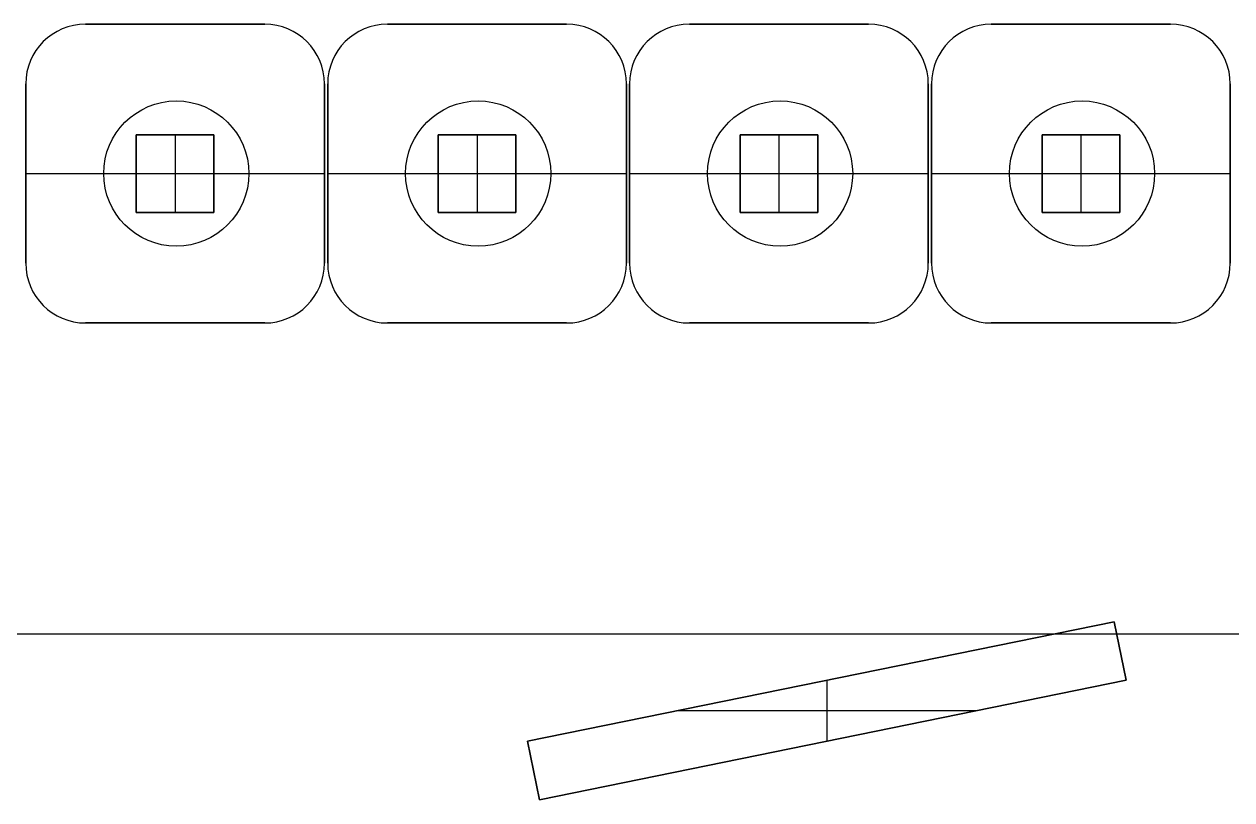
# Model space of a CAD drawing. Extents: x -0.02 to 3.17, y 0 to 2.28.
# Drawn here: x 1.3307 to 1.7287, y 1.6806 to 1.9361 of the extents above; entities that cross this region are included whole.
import ezdxf

# ---------------------------------------------------------------- set-up
doc = ezdxf.new("R2010")
doc.units = 0
doc.header["$LTSCALE"] = 0.03937
for name, color, linetype in [('LCDKEYPAD_SHIELD$1602', 3, 'CONTINUOUS'), ('LCDKEYPAD_SHIELD$1602$LCD_', 7, 'CONTINUOUS'), ('LCDKEYPAD_SHIELD$BOARD', 178, 'CONTINUOUS')]:
    doc.layers.add(name, color=color, linetype=linetype)

msp = doc.modelspace()

# ---------------------------------------------------------------- linework, layer by layer
at = {"layer": 'LCDKEYPAD_SHIELD$1602', "color": 0}
for p, q in [((1.49662, 1.69989, 0.01199), (1.68998, 1.73926, 0.01199)), ((1.68998, 1.73926, 0.10057), (1.49662, 1.69989, 0.10057)), ((1.49662, 1.69989, 0.01199), (1.68998, 1.73926, 0.01199)), ((1.49662, 1.69989, 0.05628), (1.68998, 1.73926, 0.05628)), ((1.68998, 1.73926, 0.01199), (1.69391, 1.71997, 0.01199)), ((1.68998, 1.73926, 0.01199), (1.68998, 1.73926, 0.10057)), ((1.69391, 1.71997, 0.10057), (1.68998, 1.73926, 0.10057)), ((1.68998, 1.73926, 0.01199), (1.69391, 1.71997, 0.01199)), ((1.68998, 1.73926, 0.05628), (1.69391, 1.71997, 0.05628)), ((1.68998, 1.73926, 0.01199), (1.68998, 1.73926, 0.10057)), ((2.95087, 1.73517, 0.16356), (0.15087, 1.73517, 0.16356)), ((2.95087, 1.73517, 0.44256), (0.15087, 1.73517, 0.44256)), ((1.69194, 1.72962, 0.01199), (1.69194, 1.72962, 0.10057)), ((1.69391, 1.71997, 0.01199), (1.50055, 1.6806, 0.01199)), ((1.50055, 1.6806, 0.10057), (1.69391, 1.71997, 0.10057)), ((1.69391, 1.71997, 0.01199), (1.50055, 1.6806, 0.01199)), ((1.69391, 1.71997, 0.05628), (1.50055, 1.6806, 0.05628)), ((1.5933, 1.71958, 0.01199), (1.5933, 1.71958, 0.10057)), ((1.59526, 1.71998, 0.01199), (1.59526, 1.69989, 0.01199)), ((1.69391, 1.71997, 0.01199), (1.69391, 1.71997, 0.10057)), ((1.69391, 1.71997, 0.01199), (1.69391, 1.71997, 0.10057)), ((1.64459, 1.70993, 0.01199), (1.54593, 1.70993, 0.01199)), ((1.50055, 1.6806, 0.01199), (1.49662, 1.69989, 0.01199)), ((1.49662, 1.69989, 0.01199), (1.49662, 1.69989, 0.10057)), ((1.49662, 1.69989, 0.10057), (1.50055, 1.6806, 0.10057)), ((1.49662, 1.69989, 0.01199), (1.49662, 1.69989, 0.10057)), ((1.50055, 1.6806, 0.01199), (1.49662, 1.69989, 0.01199)), ((1.50055, 1.6806, 0.05628), (1.49662, 1.69989, 0.05628)), ((1.59723, 1.70029, 0.01199), (1.59723, 1.70029, 0.10057)), ((1.49858, 1.69025, 0.01199), (1.49858, 1.69025, 0.10057)), ((1.50055, 1.6806, 0.10057), (1.50055, 1.6806, 0.01199)), ((1.50055, 1.6806, 0.10057), (1.50055, 1.6806, 0.01199))]:
    msp.add_line(p, q, dxfattribs=at)
at = {"layer": 'LCDKEYPAD_SHIELD$1602$LCD_', "color": 0}
for p, q in [((1.35096, 1.93611, 0.10057), (1.35096, 1.93611, 0.00214)), ((1.35096, 1.93611, 0.00214), (1.41002, 1.93611, 0.00214)), ((1.41002, 1.93611, 0.10057), (1.35096, 1.93611, 0.10057)), ((1.35096, 1.93611, 0.10057), (1.35096, 1.93611, 0.00214)), ((1.41002, 1.93611, 0.05136), (1.35096, 1.93611, 0.05136)), ((1.35096, 1.93611, 0.00214), (1.41002, 1.93611, 0.00214)), ((1.38049, 1.93611, 0.00214), (1.38049, 1.93611, 0.10057)), ((1.41002, 1.93611, 0.00214), (1.41002, 1.93611, 0.10057)), ((1.41002, 1.93611, 0.00214), (1.41002, 1.93611, 0.10057)), ((1.45046, 1.93611, 0.10057), (1.45046, 1.93611, 0.00214)), ((1.45046, 1.93611, 0.00214), (1.50952, 1.93611, 0.00214)), ((1.50952, 1.93611, 0.10057), (1.45046, 1.93611, 0.10057)), ((1.45046, 1.93611, 0.10057), (1.45046, 1.93611, 0.00214)), ((1.50952, 1.93611, 0.05136), (1.45046, 1.93611, 0.05136)), ((1.45046, 1.93611, 0.00214), (1.50952, 1.93611, 0.00214)), ((1.47999, 1.93611, 0.00214), (1.47999, 1.93611, 0.10057)), ((1.50952, 1.93611, 0.00214), (1.50952, 1.93611, 0.10057)), ((1.50952, 1.93611, 0.00214), (1.50952, 1.93611, 0.10057)), ((1.54996, 1.93611, 0.10057), (1.54996, 1.93611, 0.00214)), ((1.54996, 1.93611, 0.00214), (1.60902, 1.93611, 0.00214)), ((1.60902, 1.93611, 0.10057), (1.54996, 1.93611, 0.10057)), ((1.54996, 1.93611, 0.10057), (1.54996, 1.93611, 0.00214)), ((1.60902, 1.93611, 0.05136), (1.54996, 1.93611, 0.05136)), ((1.54996, 1.93611, 0.00214), (1.60902, 1.93611, 0.00214)), ((1.57949, 1.93611, 0.00214), (1.57949, 1.93611, 0.10057)), ((1.60902, 1.93611, 0.00214), (1.60902, 1.93611, 0.10057)), ((1.60902, 1.93611, 0.00214), (1.60902, 1.93611, 0.10057)), ((1.64946, 1.93611, 0.10057), (1.64946, 1.93611, 0.00214)), ((1.64946, 1.93611, 0.00214), (1.70852, 1.93611, 0.00214)), ((1.70852, 1.93611, 0.10057), (1.64946, 1.93611, 0.10057)), ((1.64946, 1.93611, 0.10057), (1.64946, 1.93611, 0.00214)), ((1.70852, 1.93611, 0.05136), (1.64946, 1.93611, 0.05136)), ((1.64946, 1.93611, 0.00214), (1.70852, 1.93611, 0.00214)), ((1.67899, 1.93611, 0.00214), (1.67899, 1.93611, 0.10057)), ((1.70852, 1.93611, 0.00214), (1.70852, 1.93611, 0.10057)), ((1.70852, 1.93611, 0.00214), (1.70852, 1.93611, 0.10057)), ((1.33128, 1.85737, 0.00214), (1.33128, 1.91643, 0.00214)), ((1.33128, 1.91643, 0.10057), (1.33128, 1.85737, 0.10057)), ((1.33128, 1.91643, 0.00214), (1.33128, 1.91643, 0.10057)), ((1.33128, 1.91643, 0.05136), (1.33128, 1.85737, 0.05136)), ((1.33128, 1.91643, 0.00214), (1.33128, 1.91643, 0.10057)), ((1.33128, 1.85737, 0.00214), (1.33128, 1.91643, 0.00214)), ((1.4297, 1.91643, 0.00214), (1.4297, 1.91643, 0.10057)), ((1.4297, 1.91643, 0.00214), (1.4297, 1.85737, 0.00214)), ((1.4297, 1.85737, 0.10057), (1.4297, 1.91643, 0.10057)), ((1.4297, 1.91643, 0.10057), (1.4297, 1.91643, 0.00214)), ((1.4297, 1.91643, 0.00214), (1.4297, 1.85737, 0.00214)), ((1.4297, 1.85737, 0.05136), (1.4297, 1.91643, 0.05136)), ((1.43078, 1.85737, 0.00214), (1.43078, 1.91643, 0.00214)), ((1.43078, 1.91643, 0.10057), (1.43078, 1.85737, 0.10057)), ((1.43078, 1.91643, 0.00214), (1.43078, 1.91643, 0.10057)), ((1.43078, 1.91643, 0.05136), (1.43078, 1.85737, 0.05136)), ((1.43078, 1.91643, 0.00214), (1.43078, 1.91643, 0.10057)), ((1.43078, 1.85737, 0.00214), (1.43078, 1.91643, 0.00214)), ((1.5292, 1.91643, 0.00214), (1.5292, 1.91643, 0.10057)), ((1.5292, 1.91643, 0.00214), (1.5292, 1.85737, 0.00214)), ((1.5292, 1.85737, 0.10057), (1.5292, 1.91643, 0.10057)), ((1.5292, 1.91643, 0.10057), (1.5292, 1.91643, 0.00214)), ((1.5292, 1.91643, 0.00214), (1.5292, 1.85737, 0.00214)), ((1.5292, 1.85737, 0.05136), (1.5292, 1.91643, 0.05136)), ((1.53028, 1.85737, 0.00214), (1.53028, 1.91643, 0.00214)), ((1.53028, 1.91643, 0.10057), (1.53028, 1.85737, 0.10057)), ((1.53028, 1.91643, 0.00214), (1.53028, 1.91643, 0.10057)), ((1.53028, 1.91643, 0.05136), (1.53028, 1.85737, 0.05136)), ((1.53028, 1.91643, 0.00214), (1.53028, 1.91643, 0.10057)), ((1.53028, 1.85737, 0.00214), (1.53028, 1.91643, 0.00214)), ((1.6287, 1.91643, 0.00214), (1.6287, 1.91643, 0.10057)), ((1.6287, 1.91643, 0.00214), (1.6287, 1.85737, 0.00214)), ((1.6287, 1.85737, 0.10057), (1.6287, 1.91643, 0.10057)), ((1.6287, 1.91643, 0.10057), (1.6287, 1.91643, 0.00214)), ((1.6287, 1.91643, 0.00214), (1.6287, 1.85737, 0.00214)), ((1.6287, 1.85737, 0.05136), (1.6287, 1.91643, 0.05136)), ((1.62978, 1.85737, 0.00214), (1.62978, 1.91643, 0.00214)), ((1.62978, 1.91643, 0.10057), (1.62978, 1.85737, 0.10057)), ((1.62978, 1.91643, 0.00214), (1.62978, 1.91643, 0.10057)), ((1.62978, 1.91643, 0.05136), (1.62978, 1.85737, 0.05136)), ((1.62978, 1.91643, 0.00214), (1.62978, 1.91643, 0.10057)), ((1.62978, 1.85737, 0.00214), (1.62978, 1.91643, 0.00214)), ((1.7282, 1.91643, 0.00214), (1.7282, 1.91643, 0.10057)), ((1.7282, 1.91643, 0.00214), (1.7282, 1.85737, 0.00214)), ((1.7282, 1.85737, 0.10057), (1.7282, 1.91643, 0.10057)), ((1.7282, 1.91643, 0.10057), (1.7282, 1.91643, 0.00214)), ((1.7282, 1.91643, 0.00214), (1.7282, 1.85737, 0.00214)), ((1.7282, 1.85737, 0.05136), (1.7282, 1.91643, 0.05136)), ((1.39328, 1.8997, 0.00214), (1.36769, 1.8997, 0.00214)), ((1.36769, 1.8997, 0.00214), (1.36769, 1.8741, 0.00214)), ((1.39328, 1.8741, 0.00214), (1.39328, 1.8997, 0.00214)), ((1.49278, 1.8997, 0.00214), (1.46719, 1.8997, 0.00214)), ((1.46719, 1.8997, 0.00214), (1.46719, 1.8741, 0.00214)), ((1.49278, 1.8741, 0.00214), (1.49278, 1.8997, 0.00214)), ((1.59228, 1.8997, 0.00214), (1.56669, 1.8997, 0.00214)), ((1.56669, 1.8997, 0.00214), (1.56669, 1.8741, 0.00214)), ((1.59228, 1.8741, 0.00214), (1.59228, 1.8997, 0.00214)), ((1.69178, 1.8997, 0.00214), (1.66619, 1.8997, 0.00214)), ((1.66619, 1.8997, 0.00214), (1.66619, 1.8741, 0.00214)), ((1.69178, 1.8741, 0.00214), (1.69178, 1.8997, 0.00214)), ((1.33128, 1.8869, 0.00214), (1.33128, 1.8869, 0.10057)), ((1.33128, 1.8869, 0.00214), (1.36769, 1.8869, 0.00214)), ((1.39328, 1.8869, 0.00214), (1.4297, 1.8869, 0.00214)), ((1.4297, 1.8869, 0.10057), (1.4297, 1.8869, 0.00214)), ((1.43078, 1.8869, 0.00214), (1.43078, 1.8869, 0.10057)), ((1.43078, 1.8869, 0.00214), (1.46719, 1.8869, 0.00214)), ((1.49278, 1.8869, 0.00214), (1.5292, 1.8869, 0.00214)), ((1.5292, 1.8869, 0.10057), (1.5292, 1.8869, 0.00214)), ((1.53028, 1.8869, 0.00214), (1.53028, 1.8869, 0.10057)), ((1.53028, 1.8869, 0.00214), (1.56669, 1.8869, 0.00214)), ((1.59228, 1.8869, 0.00214), (1.6287, 1.8869, 0.00214)), ((1.6287, 1.8869, 0.10057), (1.6287, 1.8869, 0.00214)), ((1.62978, 1.8869, 0.00214), (1.62978, 1.8869, 0.10057)), ((1.62978, 1.8869, 0.00214), (1.66619, 1.8869, 0.00214)), ((1.69178, 1.8869, 0.00214), (1.7282, 1.8869, 0.00214)), ((1.7282, 1.8869, 0.10057), (1.7282, 1.8869, 0.00214)), ((1.36769, 1.8741, 0.00214), (1.39328, 1.8741, 0.00214)), ((1.46719, 1.8741, 0.00214), (1.49278, 1.8741, 0.00214)), ((1.56669, 1.8741, 0.00214), (1.59228, 1.8741, 0.00214)), ((1.66619, 1.8741, 0.00214), (1.69178, 1.8741, 0.00214)), ((1.33128, 1.85737, 0.10057), (1.33128, 1.85737, 0.00214)), ((1.33128, 1.85737, 0.10057), (1.33128, 1.85737, 0.00214)), ((1.4297, 1.85737, 0.00214), (1.4297, 1.85737, 0.10057)), ((1.4297, 1.85737, 0.00214), (1.4297, 1.85737, 0.10057)), ((1.43078, 1.85737, 0.10057), (1.43078, 1.85737, 0.00214)), ((1.43078, 1.85737, 0.10057), (1.43078, 1.85737, 0.00214)), ((1.5292, 1.85737, 0.00214), (1.5292, 1.85737, 0.10057)), ((1.5292, 1.85737, 0.00214), (1.5292, 1.85737, 0.10057)), ((1.53028, 1.85737, 0.10057), (1.53028, 1.85737, 0.00214)), ((1.53028, 1.85737, 0.10057), (1.53028, 1.85737, 0.00214)), ((1.6287, 1.85737, 0.00214), (1.6287, 1.85737, 0.10057)), ((1.6287, 1.85737, 0.00214), (1.6287, 1.85737, 0.10057)), ((1.62978, 1.85737, 0.10057), (1.62978, 1.85737, 0.00214)), ((1.62978, 1.85737, 0.10057), (1.62978, 1.85737, 0.00214)), ((1.7282, 1.85737, 0.00214), (1.7282, 1.85737, 0.10057)), ((1.7282, 1.85737, 0.00214), (1.7282, 1.85737, 0.10057)), ((1.35096, 1.83769, 0.00214), (1.35096, 1.83769, 0.10057)), ((1.41002, 1.83769, 0.00214), (1.35096, 1.83769, 0.00214)), ((1.35096, 1.83769, 0.10057), (1.41002, 1.83769, 0.10057)), ((1.35096, 1.83769, 0.00214), (1.35096, 1.83769, 0.10057)), ((1.41002, 1.83769, 0.05136), (1.35096, 1.83769, 0.05136)), ((1.41002, 1.83769, 0.00214), (1.35096, 1.83769, 0.00214)), ((1.38049, 1.83769, 0.10057), (1.38049, 1.83769, 0.00214)), ((1.41002, 1.83769, 0.10057), (1.41002, 1.83769, 0.00214)), ((1.41002, 1.83769, 0.10057), (1.41002, 1.83769, 0.00214)), ((1.45046, 1.83769, 0.00214), (1.45046, 1.83769, 0.10057)), ((1.50952, 1.83769, 0.00214), (1.45046, 1.83769, 0.00214)), ((1.45046, 1.83769, 0.10057), (1.50952, 1.83769, 0.10057)), ((1.45046, 1.83769, 0.00214), (1.45046, 1.83769, 0.10057)), ((1.50952, 1.83769, 0.05136), (1.45046, 1.83769, 0.05136)), ((1.50952, 1.83769, 0.00214), (1.45046, 1.83769, 0.00214)), ((1.47999, 1.83769, 0.10057), (1.47999, 1.83769, 0.00214)), ((1.50952, 1.83769, 0.10057), (1.50952, 1.83769, 0.00214)), ((1.50952, 1.83769, 0.10057), (1.50952, 1.83769, 0.00214)), ((1.54996, 1.83769, 0.00214), (1.54996, 1.83769, 0.10057)), ((1.60902, 1.83769, 0.00214), (1.54996, 1.83769, 0.00214)), ((1.54996, 1.83769, 0.10057), (1.60902, 1.83769, 0.10057)), ((1.54996, 1.83769, 0.00214), (1.54996, 1.83769, 0.10057)), ((1.60902, 1.83769, 0.05136), (1.54996, 1.83769, 0.05136)), ((1.60902, 1.83769, 0.00214), (1.54996, 1.83769, 0.00214)), ((1.57949, 1.83769, 0.10057), (1.57949, 1.83769, 0.00214)), ((1.60902, 1.83769, 0.10057), (1.60902, 1.83769, 0.00214)), ((1.60902, 1.83769, 0.10057), (1.60902, 1.83769, 0.00214)), ((1.64946, 1.83769, 0.00214), (1.64946, 1.83769, 0.10057)), ((1.70852, 1.83769, 0.00214), (1.64946, 1.83769, 0.00214)), ((1.64946, 1.83769, 0.10057), (1.70852, 1.83769, 0.10057)), ((1.64946, 1.83769, 0.00214), (1.64946, 1.83769, 0.10057)), ((1.70852, 1.83769, 0.05136), (1.64946, 1.83769, 0.05136)), ((1.70852, 1.83769, 0.00214), (1.64946, 1.83769, 0.00214)), ((1.67899, 1.83769, 0.10057), (1.67899, 1.83769, 0.00214)), ((1.70852, 1.83769, 0.10057), (1.70852, 1.83769, 0.00214)), ((1.70852, 1.83769, 0.10057), (1.70852, 1.83769, 0.00214))]:
    msp.add_line(p, q, dxfattribs=at)
at = {"layer": 'LCDKEYPAD_SHIELD$1602$LCD_', "color": 7}
for p, q in [((1.36769, 1.8997, 0.06908), (1.36769, 1.8741, 0.06908)), ((1.36769, 1.8997, -0.14745), (1.36769, 1.8997, 0.00214)), ((1.36769, 1.8741, -0.14745), (1.36769, 1.8997, -0.14745)), ((1.39328, 1.8997, 0.06908), (1.36769, 1.8997, 0.06908)), ((1.36769, 1.8997, -0.14745), (1.39328, 1.8997, -0.14745)), ((1.36769, 1.8997, 0.21868), (1.36769, 1.8741, 0.21868)), ((1.39328, 1.8997, 0.21868), (1.36769, 1.8997, 0.21868)), ((1.36769, 1.8997, 0.00214), (1.39328, 1.8997, 0.00214)), ((1.36769, 1.8997, 0.06908), (1.36769, 1.8997, 0.21868)), ((1.36769, 1.8741, 0.00214), (1.36769, 1.8997, 0.00214)), ((1.36769, 1.8997, 0.00214), (1.36769, 1.8997, 0.06908)), ((1.39328, 1.8997, -0.03919), (1.36769, 1.8997, -0.03919)), ((1.39328, 1.8997, 0.11041), (1.36769, 1.8997, 0.11041)), ((1.36769, 1.8997, -0.03919), (1.36769, 1.8741, -0.03919)), ((1.36769, 1.8997, 0.11041), (1.36769, 1.8741, 0.11041)), ((1.36769, 1.8741, -0.14745), (1.36769, 1.8997, -0.14745)), ((1.36769, 1.8997, -0.14745), (1.39328, 1.8997, -0.14745)), ((1.38049, 1.8997, 0.00214), (1.38049, 1.8997, 0.06908)), ((1.38049, 1.8997, -0.14745), (1.38049, 1.8997, 0.00214)), ((1.38049, 1.8997, 0.06908), (1.38049, 1.8997, 0.21868)), ((1.38049, 1.8997, -0.14745), (1.38049, 1.8741, -0.14745)), ((1.39328, 1.8741, 0.06908), (1.39328, 1.8997, 0.06908)), ((1.39328, 1.8997, -0.14745), (1.39328, 1.8741, -0.14745)), ((1.39328, 1.8997, 0.06908), (1.39328, 1.8997, 0.00214)), ((1.39328, 1.8741, 0.21868), (1.39328, 1.8997, 0.21868)), ((1.39328, 1.8997, 0.21868), (1.39328, 1.8997, 0.06908)), ((1.39328, 1.8997, 0.00214), (1.39328, 1.8741, 0.00214)), ((1.39328, 1.8997, 0.00214), (1.39328, 1.8997, -0.14745)), ((1.39328, 1.8997, -0.03919), (1.39328, 1.8741, -0.03919)), ((1.39328, 1.8997, 0.11041), (1.39328, 1.8741, 0.11041)), ((1.39328, 1.8997, -0.14745), (1.39328, 1.8741, -0.14745)), ((1.46719, 1.8997, 0.06908), (1.46719, 1.8741, 0.06908)), ((1.46719, 1.8997, -0.14745), (1.46719, 1.8997, 0.00214)), ((1.46719, 1.8741, -0.14745), (1.46719, 1.8997, -0.14745)), ((1.49278, 1.8997, 0.06908), (1.46719, 1.8997, 0.06908)), ((1.46719, 1.8997, -0.14745), (1.49278, 1.8997, -0.14745)), ((1.46719, 1.8997, 0.21868), (1.46719, 1.8741, 0.21868)), ((1.49278, 1.8997, 0.21868), (1.46719, 1.8997, 0.21868)), ((1.46719, 1.8997, 0.00214), (1.49278, 1.8997, 0.00214)), ((1.46719, 1.8997, 0.06908), (1.46719, 1.8997, 0.21868)), ((1.46719, 1.8741, 0.00214), (1.46719, 1.8997, 0.00214)), ((1.46719, 1.8997, 0.00214), (1.46719, 1.8997, 0.06908)), ((1.49278, 1.8997, -0.03919), (1.46719, 1.8997, -0.03919)), ((1.49278, 1.8997, 0.11041), (1.46719, 1.8997, 0.11041)), ((1.46719, 1.8997, -0.03919), (1.46719, 1.8741, -0.03919)), ((1.46719, 1.8997, 0.11041), (1.46719, 1.8741, 0.11041)), ((1.46719, 1.8741, -0.14745), (1.46719, 1.8997, -0.14745)), ((1.46719, 1.8997, -0.14745), (1.49278, 1.8997, -0.14745)), ((1.47999, 1.8997, 0.00214), (1.47999, 1.8997, 0.06908)), ((1.47999, 1.8997, -0.14745), (1.47999, 1.8997, 0.00214)), ((1.47999, 1.8997, 0.06908), (1.47999, 1.8997, 0.21868)), ((1.47999, 1.8997, -0.14745), (1.47999, 1.8741, -0.14745)), ((1.49278, 1.8741, 0.06908), (1.49278, 1.8997, 0.06908)), ((1.49278, 1.8997, -0.14745), (1.49278, 1.8741, -0.14745)), ((1.49278, 1.8997, 0.06908), (1.49278, 1.8997, 0.00214)), ((1.49278, 1.8741, 0.21868), (1.49278, 1.8997, 0.21868)), ((1.49278, 1.8997, 0.21868), (1.49278, 1.8997, 0.06908)), ((1.49278, 1.8997, 0.00214), (1.49278, 1.8741, 0.00214)), ((1.49278, 1.8997, 0.00214), (1.49278, 1.8997, -0.14745)), ((1.49278, 1.8997, -0.03919), (1.49278, 1.8741, -0.03919)), ((1.49278, 1.8997, 0.11041), (1.49278, 1.8741, 0.11041)), ((1.49278, 1.8997, -0.14745), (1.49278, 1.8741, -0.14745)), ((1.56669, 1.8997, 0.06908), (1.56669, 1.8741, 0.06908)), ((1.56669, 1.8997, -0.14745), (1.56669, 1.8997, 0.00214)), ((1.56669, 1.8741, -0.14745), (1.56669, 1.8997, -0.14745)), ((1.59228, 1.8997, 0.06908), (1.56669, 1.8997, 0.06908)), ((1.56669, 1.8997, -0.14745), (1.59228, 1.8997, -0.14745)), ((1.56669, 1.8997, 0.21868), (1.56669, 1.8741, 0.21868)), ((1.59228, 1.8997, 0.21868), (1.56669, 1.8997, 0.21868)), ((1.56669, 1.8997, 0.00214), (1.59228, 1.8997, 0.00214)), ((1.56669, 1.8997, 0.06908), (1.56669, 1.8997, 0.21868)), ((1.56669, 1.8741, 0.00214), (1.56669, 1.8997, 0.00214)), ((1.56669, 1.8997, 0.00214), (1.56669, 1.8997, 0.06908)), ((1.59228, 1.8997, -0.03919), (1.56669, 1.8997, -0.03919)), ((1.59228, 1.8997, 0.11041), (1.56669, 1.8997, 0.11041)), ((1.56669, 1.8997, -0.03919), (1.56669, 1.8741, -0.03919)), ((1.56669, 1.8997, 0.11041), (1.56669, 1.8741, 0.11041)), ((1.56669, 1.8741, -0.14745), (1.56669, 1.8997, -0.14745)), ((1.56669, 1.8997, -0.14745), (1.59228, 1.8997, -0.14745)), ((1.57949, 1.8997, 0.00214), (1.57949, 1.8997, 0.06908)), ((1.57949, 1.8997, -0.14745), (1.57949, 1.8997, 0.00214)), ((1.57949, 1.8997, 0.06908), (1.57949, 1.8997, 0.21868)), ((1.57949, 1.8997, -0.14745), (1.57949, 1.8741, -0.14745)), ((1.59228, 1.8741, 0.06908), (1.59228, 1.8997, 0.06908)), ((1.59228, 1.8997, -0.14745), (1.59228, 1.8741, -0.14745)), ((1.59228, 1.8997, 0.06908), (1.59228, 1.8997, 0.00214)), ((1.59228, 1.8741, 0.21868), (1.59228, 1.8997, 0.21868)), ((1.59228, 1.8997, 0.21868), (1.59228, 1.8997, 0.06908)), ((1.59228, 1.8997, 0.00214), (1.59228, 1.8741, 0.00214)), ((1.59228, 1.8997, 0.00214), (1.59228, 1.8997, -0.14745)), ((1.59228, 1.8997, -0.03919), (1.59228, 1.8741, -0.03919)), ((1.59228, 1.8997, 0.11041), (1.59228, 1.8741, 0.11041)), ((1.59228, 1.8997, -0.14745), (1.59228, 1.8741, -0.14745)), ((1.66619, 1.8997, 0.06908), (1.66619, 1.8741, 0.06908)), ((1.66619, 1.8997, -0.14745), (1.66619, 1.8997, 0.00214)), ((1.66619, 1.8741, -0.14745), (1.66619, 1.8997, -0.14745)), ((1.69178, 1.8997, 0.06908), (1.66619, 1.8997, 0.06908)), ((1.66619, 1.8997, -0.14745), (1.69178, 1.8997, -0.14745)), ((1.66619, 1.8997, 0.21868), (1.66619, 1.8741, 0.21868)), ((1.69178, 1.8997, 0.21868), (1.66619, 1.8997, 0.21868)), ((1.66619, 1.8997, 0.00214), (1.69178, 1.8997, 0.00214)), ((1.66619, 1.8997, 0.06908), (1.66619, 1.8997, 0.21868)), ((1.66619, 1.8741, 0.00214), (1.66619, 1.8997, 0.00214)), ((1.66619, 1.8997, 0.00214), (1.66619, 1.8997, 0.06908)), ((1.69178, 1.8997, -0.03919), (1.66619, 1.8997, -0.03919)), ((1.69178, 1.8997, 0.11041), (1.66619, 1.8997, 0.11041)), ((1.66619, 1.8997, -0.03919), (1.66619, 1.8741, -0.03919)), ((1.66619, 1.8997, 0.11041), (1.66619, 1.8741, 0.11041)), ((1.66619, 1.8741, -0.14745), (1.66619, 1.8997, -0.14745)), ((1.66619, 1.8997, -0.14745), (1.69178, 1.8997, -0.14745)), ((1.67899, 1.8997, 0.00214), (1.67899, 1.8997, 0.06908)), ((1.67899, 1.8997, -0.14745), (1.67899, 1.8997, 0.00214)), ((1.67899, 1.8997, 0.06908), (1.67899, 1.8997, 0.21868)), ((1.67899, 1.8997, -0.14745), (1.67899, 1.8741, -0.14745)), ((1.69178, 1.8741, 0.06908), (1.69178, 1.8997, 0.06908)), ((1.69178, 1.8997, -0.14745), (1.69178, 1.8741, -0.14745)), ((1.69178, 1.8997, 0.06908), (1.69178, 1.8997, 0.00214)), ((1.69178, 1.8741, 0.21868), (1.69178, 1.8997, 0.21868)), ((1.69178, 1.8997, 0.21868), (1.69178, 1.8997, 0.06908)), ((1.69178, 1.8997, 0.00214), (1.69178, 1.8741, 0.00214)), ((1.69178, 1.8997, 0.00214), (1.69178, 1.8997, -0.14745)), ((1.69178, 1.8997, -0.03919), (1.69178, 1.8741, -0.03919)), ((1.69178, 1.8997, 0.11041), (1.69178, 1.8741, 0.11041)), ((1.69178, 1.8997, -0.14745), (1.69178, 1.8741, -0.14745)), ((1.36769, 1.8869, 0.00214), (1.36769, 1.8869, 0.06908)), ((1.36769, 1.8869, -0.14745), (1.36769, 1.8869, 0.00214)), ((1.36769, 1.8869, 0.06908), (1.36769, 1.8869, 0.21868)), ((1.36769, 1.8869, -0.14745), (1.39328, 1.8869, -0.14745)), ((1.39328, 1.8869, 0.06908), (1.39328, 1.8869, 0.00214)), ((1.39328, 1.8869, 0.00214), (1.39328, 1.8869, -0.14745)), ((1.39328, 1.8869, 0.21868), (1.39328, 1.8869, 0.06908)), ((1.46719, 1.8869, 0.00214), (1.46719, 1.8869, 0.06908)), ((1.46719, 1.8869, -0.14745), (1.46719, 1.8869, 0.00214)), ((1.46719, 1.8869, 0.06908), (1.46719, 1.8869, 0.21868)), ((1.46719, 1.8869, -0.14745), (1.49278, 1.8869, -0.14745)), ((1.49278, 1.8869, 0.06908), (1.49278, 1.8869, 0.00214)), ((1.49278, 1.8869, 0.00214), (1.49278, 1.8869, -0.14745)), ((1.49278, 1.8869, 0.21868), (1.49278, 1.8869, 0.06908)), ((1.56669, 1.8869, 0.00214), (1.56669, 1.8869, 0.06908)), ((1.56669, 1.8869, -0.14745), (1.56669, 1.8869, 0.00214)), ((1.56669, 1.8869, 0.06908), (1.56669, 1.8869, 0.21868)), ((1.56669, 1.8869, -0.14745), (1.59228, 1.8869, -0.14745)), ((1.59228, 1.8869, 0.06908), (1.59228, 1.8869, 0.00214)), ((1.59228, 1.8869, 0.00214), (1.59228, 1.8869, -0.14745)), ((1.59228, 1.8869, 0.21868), (1.59228, 1.8869, 0.06908)), ((1.66619, 1.8869, 0.00214), (1.66619, 1.8869, 0.06908)), ((1.66619, 1.8869, -0.14745), (1.66619, 1.8869, 0.00214)), ((1.66619, 1.8869, 0.06908), (1.66619, 1.8869, 0.21868)), ((1.66619, 1.8869, -0.14745), (1.69178, 1.8869, -0.14745)), ((1.69178, 1.8869, 0.06908), (1.69178, 1.8869, 0.00214)), ((1.69178, 1.8869, 0.00214), (1.69178, 1.8869, -0.14745)), ((1.69178, 1.8869, 0.21868), (1.69178, 1.8869, 0.06908)), ((1.36769, 1.8741, 0.06908), (1.39328, 1.8741, 0.06908)), ((1.36769, 1.8741, -0.14745), (1.36769, 1.8741, 0.00214)), ((1.39328, 1.8741, -0.14745), (1.36769, 1.8741, -0.14745)), ((1.36769, 1.8741, 0.21868), (1.39328, 1.8741, 0.21868)), ((1.36769, 1.8741, 0.06908), (1.36769, 1.8741, 0.21868)), ((1.39328, 1.8741, 0.00214), (1.36769, 1.8741, 0.00214)), ((1.36769, 1.8741, 0.00214), (1.36769, 1.8741, 0.06908)), ((1.39328, 1.8741, -0.03919), (1.36769, 1.8741, -0.03919)), ((1.39328, 1.8741, 0.11041), (1.36769, 1.8741, 0.11041)), ((1.39328, 1.8741, -0.14745), (1.36769, 1.8741, -0.14745)), ((1.38049, 1.8741, 0.06908), (1.38049, 1.8741, 0.00214)), ((1.38049, 1.8741, 0.00214), (1.38049, 1.8741, -0.14745)), ((1.38049, 1.8741, 0.21868), (1.38049, 1.8741, 0.06908)), ((1.39328, 1.8741, -0.14745), (1.39328, 1.8741, 0.00214)), ((1.39328, 1.8741, 0.06908), (1.39328, 1.8741, 0.21868)), ((1.39328, 1.8741, 0.00214), (1.39328, 1.8741, 0.06908)), ((1.46719, 1.8741, 0.06908), (1.49278, 1.8741, 0.06908)), ((1.46719, 1.8741, -0.14745), (1.46719, 1.8741, 0.00214)), ((1.49278, 1.8741, -0.14745), (1.46719, 1.8741, -0.14745)), ((1.46719, 1.8741, 0.21868), (1.49278, 1.8741, 0.21868)), ((1.46719, 1.8741, 0.06908), (1.46719, 1.8741, 0.21868)), ((1.49278, 1.8741, 0.00214), (1.46719, 1.8741, 0.00214)), ((1.46719, 1.8741, 0.00214), (1.46719, 1.8741, 0.06908)), ((1.49278, 1.8741, -0.03919), (1.46719, 1.8741, -0.03919)), ((1.49278, 1.8741, 0.11041), (1.46719, 1.8741, 0.11041)), ((1.49278, 1.8741, -0.14745), (1.46719, 1.8741, -0.14745)), ((1.47999, 1.8741, 0.06908), (1.47999, 1.8741, 0.00214)), ((1.47999, 1.8741, 0.00214), (1.47999, 1.8741, -0.14745)), ((1.47999, 1.8741, 0.21868), (1.47999, 1.8741, 0.06908)), ((1.49278, 1.8741, -0.14745), (1.49278, 1.8741, 0.00214)), ((1.49278, 1.8741, 0.06908), (1.49278, 1.8741, 0.21868)), ((1.49278, 1.8741, 0.00214), (1.49278, 1.8741, 0.06908)), ((1.56669, 1.8741, 0.06908), (1.59228, 1.8741, 0.06908)), ((1.56669, 1.8741, -0.14745), (1.56669, 1.8741, 0.00214)), ((1.59228, 1.8741, -0.14745), (1.56669, 1.8741, -0.14745)), ((1.56669, 1.8741, 0.21868), (1.59228, 1.8741, 0.21868)), ((1.56669, 1.8741, 0.06908), (1.56669, 1.8741, 0.21868)), ((1.59228, 1.8741, 0.00214), (1.56669, 1.8741, 0.00214)), ((1.56669, 1.8741, 0.00214), (1.56669, 1.8741, 0.06908)), ((1.59228, 1.8741, -0.03919), (1.56669, 1.8741, -0.03919)), ((1.59228, 1.8741, 0.11041), (1.56669, 1.8741, 0.11041)), ((1.59228, 1.8741, -0.14745), (1.56669, 1.8741, -0.14745)), ((1.57949, 1.8741, 0.06908), (1.57949, 1.8741, 0.00214)), ((1.57949, 1.8741, 0.00214), (1.57949, 1.8741, -0.14745)), ((1.57949, 1.8741, 0.21868), (1.57949, 1.8741, 0.06908)), ((1.59228, 1.8741, -0.14745), (1.59228, 1.8741, 0.00214)), ((1.59228, 1.8741, 0.06908), (1.59228, 1.8741, 0.21868)), ((1.59228, 1.8741, 0.00214), (1.59228, 1.8741, 0.06908)), ((1.66619, 1.8741, 0.06908), (1.69178, 1.8741, 0.06908)), ((1.66619, 1.8741, -0.14745), (1.66619, 1.8741, 0.00214)), ((1.69178, 1.8741, -0.14745), (1.66619, 1.8741, -0.14745)), ((1.66619, 1.8741, 0.21868), (1.69178, 1.8741, 0.21868)), ((1.66619, 1.8741, 0.06908), (1.66619, 1.8741, 0.21868)), ((1.69178, 1.8741, 0.00214), (1.66619, 1.8741, 0.00214)), ((1.66619, 1.8741, 0.00214), (1.66619, 1.8741, 0.06908)), ((1.69178, 1.8741, -0.03919), (1.66619, 1.8741, -0.03919)), ((1.69178, 1.8741, 0.11041), (1.66619, 1.8741, 0.11041)), ((1.69178, 1.8741, -0.14745), (1.66619, 1.8741, -0.14745)), ((1.67899, 1.8741, 0.06908), (1.67899, 1.8741, 0.00214)), ((1.67899, 1.8741, 0.00214), (1.67899, 1.8741, -0.14745)), ((1.67899, 1.8741, 0.21868), (1.67899, 1.8741, 0.06908)), ((1.69178, 1.8741, -0.14745), (1.69178, 1.8741, 0.00214)), ((1.69178, 1.8741, 0.06908), (1.69178, 1.8741, 0.21868)), ((1.69178, 1.8741, 0.00214), (1.69178, 1.8741, 0.06908))]:
    msp.add_line(p, q, dxfattribs=at)
at = {"layer": 'LCDKEYPAD_SHIELD$1602$LCD_', "color": 0}
for centre, start, end in [((1.35096, 1.91643, 0.10057), 90, 180), ((1.35096, 1.91643, 0.00214), 90, 180), ((1.35096, 1.91643, 0.05136), 90, 180), ((1.35096, 1.91643, 0.00214), 90, 180), ((1.41002, 1.91643, 0.10057), 0, 90), ((1.41002, 1.91643, 0.00214), 0, 90), ((1.41002, 1.91643, 0.05136), 0, 90), ((1.41002, 1.91643, 0.00214), 0, 90), ((1.45046, 1.91643, 0.10057), 90, 180), ((1.45046, 1.91643, 0.00214), 90, 180), ((1.45046, 1.91643, 0.05136), 90, 180), ((1.45046, 1.91643, 0.00214), 90, 180), ((1.50952, 1.91643, 0.10057), 0, 90), ((1.50952, 1.91643, 0.00214), 0, 90), ((1.50952, 1.91643, 0.05136), 0, 90), ((1.50952, 1.91643, 0.00214), 0, 90), ((1.54996, 1.91643, 0.10057), 90, 180), ((1.54996, 1.91643, 0.00214), 90, 180), ((1.54996, 1.91643, 0.05136), 90, 180), ((1.54996, 1.91643, 0.00214), 90, 180), ((1.60902, 1.91643, 0.10057), 0, 90), ((1.60902, 1.91643, 0.00214), 0, 90), ((1.60902, 1.91643, 0.05136), 0, 90), ((1.60902, 1.91643, 0.00214), 0, 90), ((1.64946, 1.91643, 0.10057), 90, 180), ((1.64946, 1.91643, 0.00214), 90, 180), ((1.64946, 1.91643, 0.05136), 90, 180), ((1.64946, 1.91643, 0.00214), 90, 180), ((1.70852, 1.91643, 0.10057), 0, 90), ((1.70852, 1.91643, 0.00214), 0, 90), ((1.70852, 1.91643, 0.05136), 0, 90), ((1.70852, 1.91643, 0.00214), 0, 90), ((1.35096, 1.85737, 0.10057), 180, 270), ((1.35096, 1.85737, 0.00214), 180, 270), ((1.35096, 1.85737, 0.05136), 180, 270), ((1.35096, 1.85737, 0.00214), 180, 270), ((1.41002, 1.85737, 0.10057), 270, 0), ((1.41002, 1.85737, 0.00214), 270, 0), ((1.41002, 1.85737, 0.05136), 270, 0), ((1.41002, 1.85737, 0.00214), 270, 0), ((1.45046, 1.85737, 0.10057), 180, 270), ((1.45046, 1.85737, 0.00214), 180, 270), ((1.45046, 1.85737, 0.05136), 180, 270), ((1.45046, 1.85737, 0.00214), 180, 270), ((1.50952, 1.85737, 0.10057), 270, 0), ((1.50952, 1.85737, 0.00214), 270, 0), ((1.50952, 1.85737, 0.05136), 270, 0), ((1.50952, 1.85737, 0.00214), 270, 0), ((1.54996, 1.85737, 0.10057), 180, 270), ((1.54996, 1.85737, 0.00214), 180, 270), ((1.54996, 1.85737, 0.05136), 180, 270), ((1.54996, 1.85737, 0.00214), 180, 270), ((1.60902, 1.85737, 0.10057), 270, 0), ((1.60902, 1.85737, 0.00214), 270, 0), ((1.60902, 1.85737, 0.05136), 270, 0), ((1.60902, 1.85737, 0.00214), 270, 0), ((1.64946, 1.85737, 0.10057), 180, 270), ((1.64946, 1.85737, 0.00214), 180, 270), ((1.64946, 1.85737, 0.05136), 180, 270), ((1.64946, 1.85737, 0.00214), 180, 270), ((1.70852, 1.85737, 0.10057), 270, 0), ((1.70852, 1.85737, 0.00214), 270, 0), ((1.70852, 1.85737, 0.05136), 270, 0), ((1.70852, 1.85737, 0.00214), 270, 0)]:
    msp.add_arc(centre, 0.01969, start, end, dxfattribs=at)
at = {"layer": 'LCDKEYPAD_SHIELD$BOARD'}
for p, q in [((1.38087, 1.91082), (1.38087, 1.91082, -0.06)), ((1.48037, 1.91082), (1.48037, 1.91082, -0.06)), ((1.57987, 1.91082), (1.57987, 1.91082, -0.06)), ((1.67937, 1.91082), (1.67937, 1.91082, -0.06))]:
    msp.add_line(p, q, dxfattribs=at)
for centre in [(1.38087, 1.8869), (1.38087, 1.8869, -0.06), (1.48037, 1.8869), (1.48037, 1.8869, -0.06), (1.57987, 1.8869), (1.57987, 1.8869, -0.06), (1.67937, 1.8869), (1.67937, 1.8869, -0.06)]:
    msp.add_circle(centre, 0.02392, dxfattribs=at)

doc.saveas('drawing.dxf')
